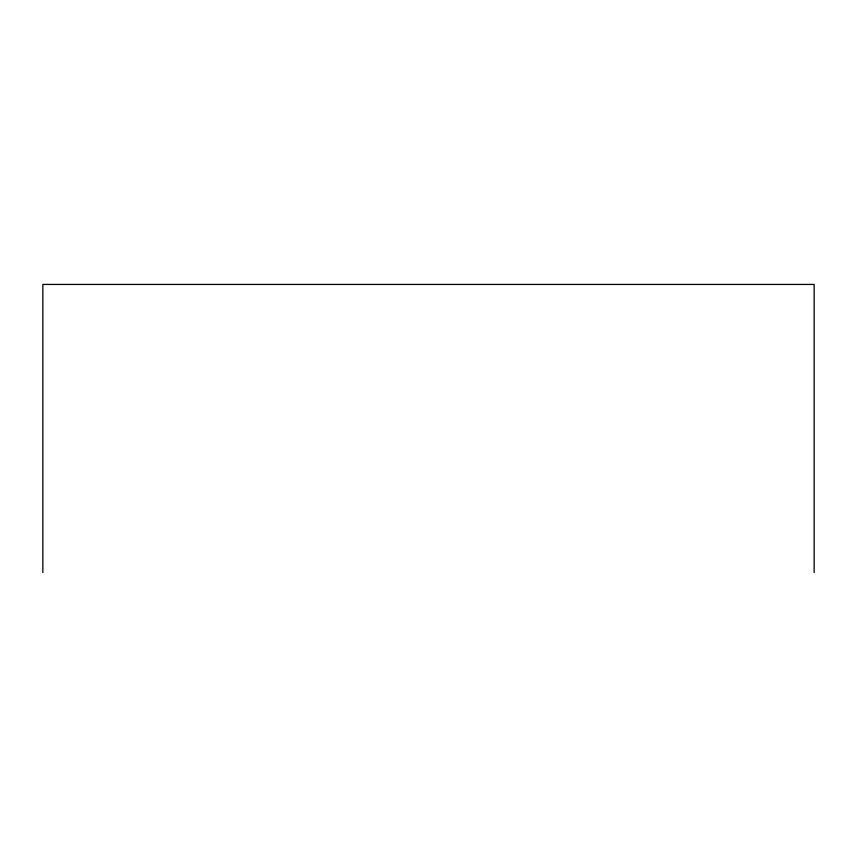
<?xml version="1.0" encoding="UTF-8"?>
<svg xmlns="http://www.w3.org/2000/svg" width="857" height="857" viewBox="0 0 857 857"><rect width="100%" height="100%" fill="white"/><g stroke="black" fill="none" stroke-linecap="round" stroke-linejoin="round"><path stroke-width="1.29" d="M814.15 572.572L814.15 284.428L42.85 284.428L42.85 572.572"/></g></svg>
